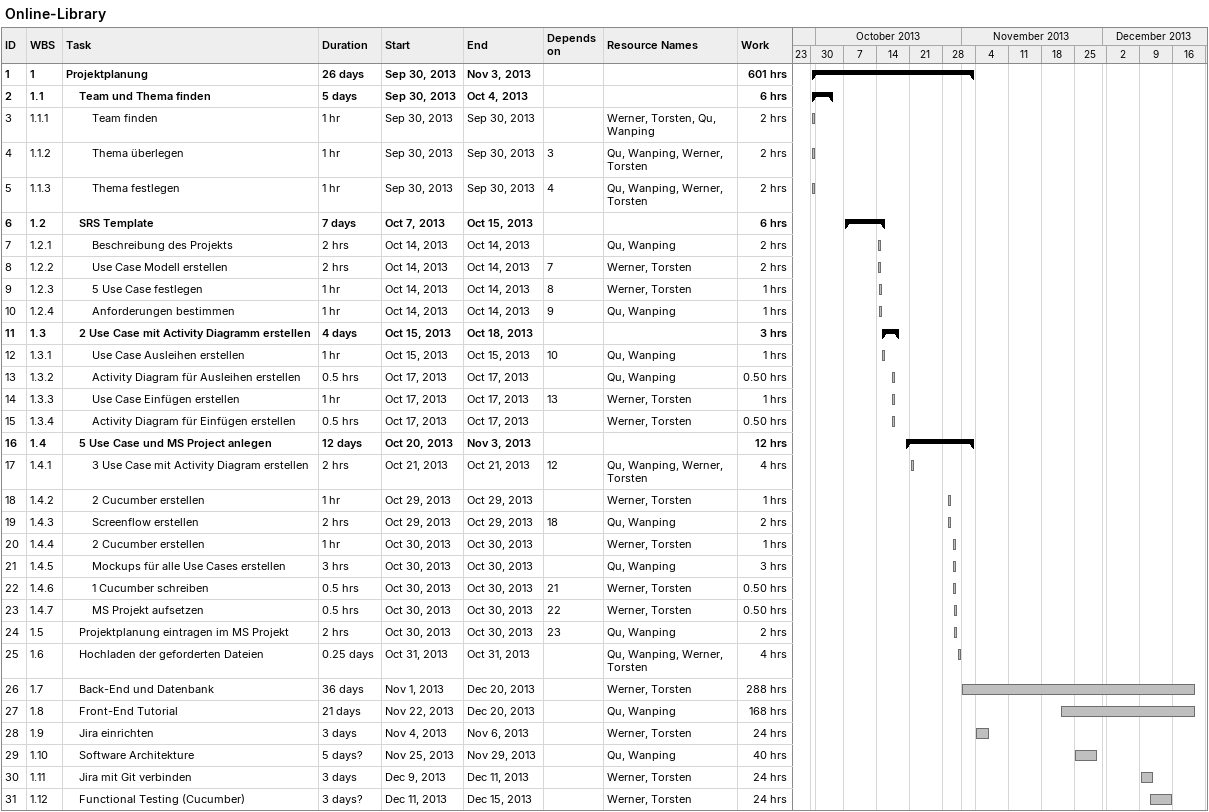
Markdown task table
Online-Library

| ID | WBS | Task | Duration | Start | Finish | Predecessors | Resources | Work (h) |
|---|---|---|---|---|---|---|---|---|
| 1 | 1 | **Projektplanung** | 26d | 2013-09-30 | 2013-11-03 |  |  | 601 |
| 2 | 1.1 | **Team und Thema finden** | 5d | 2013-09-30 | 2013-10-04 |  |  | 6 |
| 3 | 1.1.1 | Team finden | 1h | 2013-09-30 | 2013-09-30 |  | Werner, Torsten, Qu, Wanping | 2 |
| 4 | 1.1.2 | Thema überlegen | 1h | 2013-09-30 | 2013-09-30 | 3 | Qu, Wanping, Werner, Torsten | 2 |
| 5 | 1.1.3 | Thema festlegen | 1h | 2013-09-30 | 2013-09-30 | 4 | Qu, Wanping, Werner, Torsten | 2 |
| 6 | 1.2 | **SRS Template** | 7d | 2013-10-07 | 2013-10-15 |  |  | 6 |
| 7 | 1.2.1 | Beschreibung des Projekts | 2h | 2013-10-14 | 2013-10-14 |  | Qu, Wanping | 2 |
| 8 | 1.2.2 | Use Case Modell erstellen | 2h | 2013-10-14 | 2013-10-14 | 7 | Werner, Torsten | 2 |
| 9 | 1.2.3 | 5 Use Case festlegen | 1h | 2013-10-14 | 2013-10-14 | 8 | Werner, Torsten | 1 |
| 10 | 1.2.4 | Anforderungen bestimmen | 1h | 2013-10-14 | 2013-10-14 | 9 | Qu, Wanping | 1 |
| 11 | 1.3 | **2 Use Case mit Activity Diagramm erstellen** | 4d | 2013-10-15 | 2013-10-18 |  |  | 3 |
| 12 | 1.3.1 | Use Case Ausleihen erstellen | 1h | 2013-10-15 | 2013-10-15 | 10 | Qu, Wanping | 1 |
| 13 | 1.3.2 | Activity Diagram für Ausleihen erstellen | 0.5h | 2013-10-17 | 2013-10-17 |  | Qu, Wanping | 0.50 |
| 14 | 1.3.3 | Use Case Einfügen erstellen | 1h | 2013-10-17 | 2013-10-17 | 13 | Werner, Torsten | 1 |
| 15 | 1.3.4 | Activity Diagram für Einfügen erstellen | 0.5h | 2013-10-17 | 2013-10-17 |  | Werner, Torsten | 0.50 |
| 16 | 1.4 | **5 Use Case und MS Project anlegen** | 12d | 2013-10-20 | 2013-11-03 |  |  | 12 |
| 17 | 1.4.1 | 3 Use Case mit Activity Diagram erstellen | 2h | 2013-10-21 | 2013-10-21 | 12 | Qu, Wanping, Werner, Torsten | 4 |
| 18 | 1.4.2 | 2 Cucumber erstellen | 1h | 2013-10-29 | 2013-10-29 |  | Werner, Torsten | 1 |
| 19 | 1.4.3 | Screenflow erstellen | 2h | 2013-10-29 | 2013-10-29 | 18 | Qu, Wanping | 2 |
| 20 | 1.4.4 | 2 Cucumber erstellen | 1h | 2013-10-30 | 2013-10-30 |  | Werner, Torsten | 1 |
| 21 | 1.4.5 | Mockups für alle Use Cases erstellen | 3h | 2013-10-30 | 2013-10-30 |  | Qu, Wanping | 3 |
| 22 | 1.4.6 | 1 Cucumber schreiben | 0.5h | 2013-10-30 | 2013-10-30 | 21 | Werner, Torsten | 0.50 |
| 23 | 1.4.7 | MS Projekt aufsetzen | 0.5h | 2013-10-30 | 2013-10-30 | 22 | Werner, Torsten | 0.50 |
| 24 | 1.5 | Projektplanung eintragen im MS Projekt | 2h | 2013-10-30 | 2013-10-30 | 23 | Qu, Wanping | 2 |
| 25 | 1.6 | Hochladen der geforderten Dateien | 0.25d | 2013-10-31 | 2013-10-31 |  | Qu, Wanping, Werner, Torsten | 4 |
| 26 | 1.7 | Back-End und Datenbank | 36d | 2013-11-01 | 2013-12-20 |  | Werner, Torsten | 288 |
| 27 | 1.8 | Front-End Tutorial | 21d | 2013-11-22 | 2013-12-20 |  | Qu, Wanping | 168 |
| 28 | 1.9 | Jira einrichten | 3d | 2013-11-04 | 2013-11-06 |  | Werner, Torsten | 24 |
| 29 | 1.10 | Software Architekture | 5d? | 2013-11-25 | 2013-11-29 |  | Qu, Wanping | 40 |
| 30 | 1.11 | Jira mit Git verbinden | 3d | 2013-12-09 | 2013-12-11 |  | Werner, Torsten | 24 |
| 31 | 1.12 | Functional Testing (Cucumber) | 3d? | 2013-12-11 | 2013-12-15 |  | Werner, Torsten | 24 |
